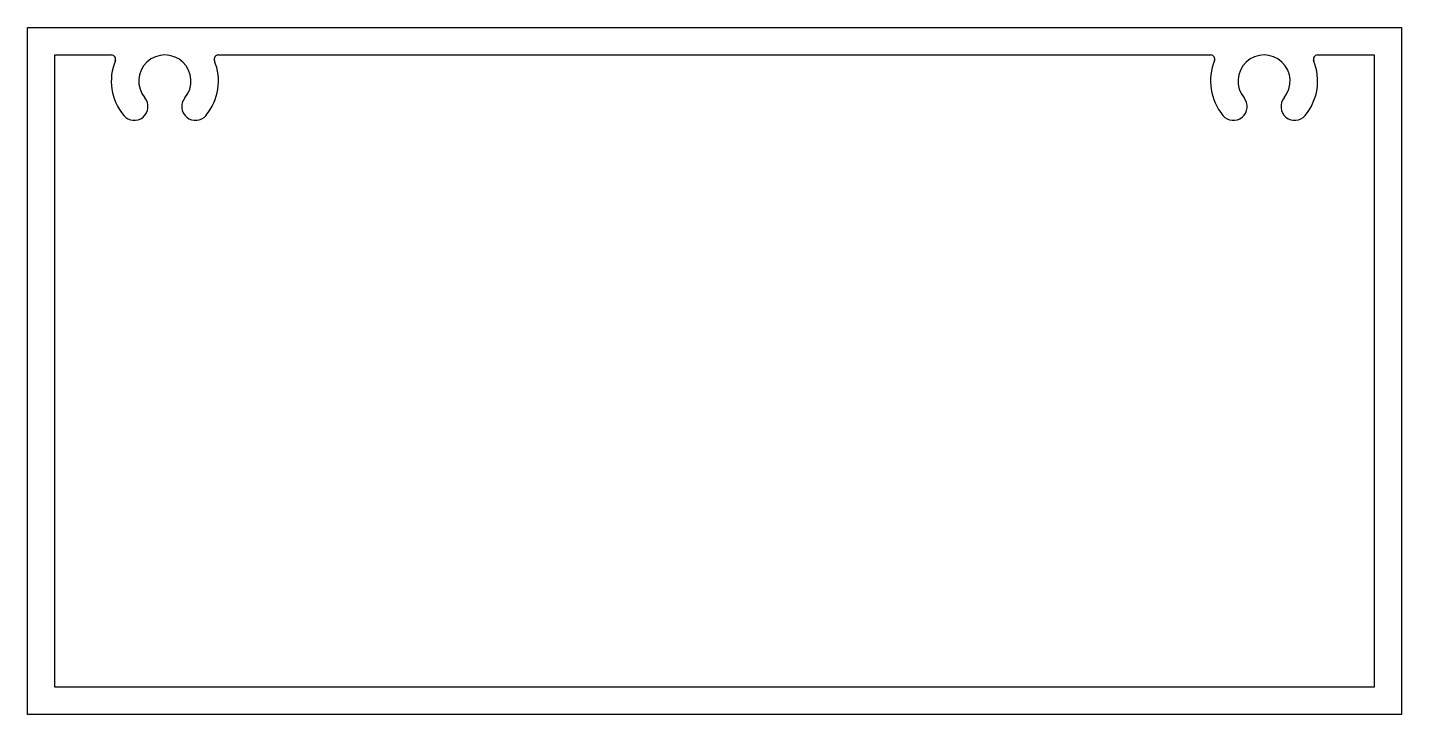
# Model space of a CAD drawing. Extents: x -62 to 65, y 5 to 68.
import ezdxf

# ---------------------------------------------------------------- set-up
doc = ezdxf.new("R2010")
doc.units = 0
doc.layers.get('0').update_dxf_attribs({"linetype": 'CONTINUOUS'})

msp = doc.modelspace()

# ---------------------------------------------------------------- linework, layer by layer
for p, q in [((-62.21, 4.76), (-62.21, 68.26)), ((-62.21, 68.26), (64.79, 68.26)), ((64.79, 68.26), (64.79, 4.76)), ((-59.67, 7.3), (-59.67, 65.72)), ((-59.67, 65.72), (-54.44, 65.72)), ((-44.57, 65.72), (47.16, 65.72)), ((57.03, 65.72), (62.25, 65.72)), ((62.25, 65.72), (62.25, 7.3)), ((62.25, 7.3), (-59.67, 7.3)), ((64.79, 4.76), (-62.21, 4.76))]:
    msp.add_line(p, q)
for centre, radius, start, end in [((-49.51, 63.31), 4.95, 157.603, 219.8321), ((-54.44, 65.34), 0.381, 337.603, 90), ((-49.51, 63.31), 2.41, 320.1679, 219.8321), ((-49.51, 63.31), 4.95, 320.1679, 22.397), ((-44.57, 65.34), 0.381, 90, 202.397), ((52.09, 63.31), 4.95, 157.603, 219.8321), ((47.16, 65.34), 0.381, 337.603, 90), ((52.09, 63.31), 2.41, 320.1679, 219.8321), ((52.09, 63.31), 4.95, 320.1679, 22.397), ((57.03, 65.34), 0.381, 90, 202.397), ((-52.34, 60.95), 1.27, 219.8321, 39.8321), ((-46.68, 60.95), 1.27, 140.1679, 320.1679), ((49.26, 60.95), 1.27, 219.8321, 39.8321), ((54.92, 60.95), 1.27, 140.1679, 320.1679)]:
    msp.add_arc(centre, radius, start, end)

doc.saveas('drawing.dxf')
